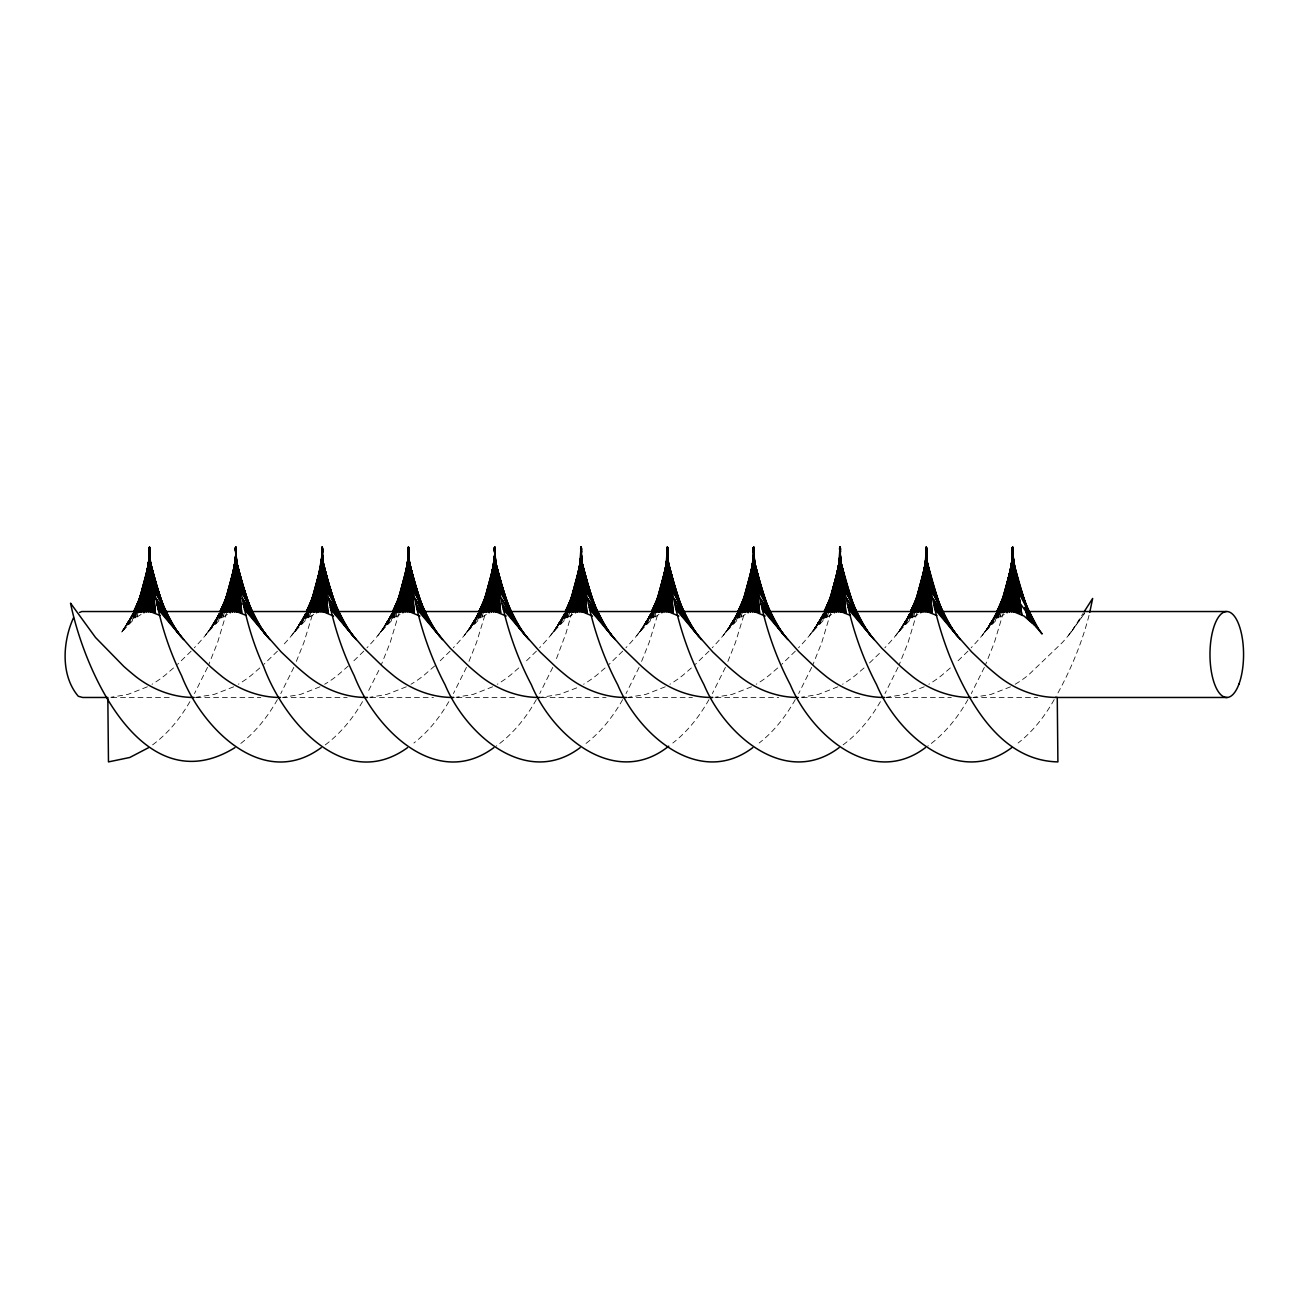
<?xml version="1.0" encoding="UTF-8"?>
<svg xmlns="http://www.w3.org/2000/svg" width="1309" height="1309" viewBox="0 0 1309 1309"><rect width="100%" height="100%" fill="white"/><g stroke="black" fill="none" stroke-linecap="round" stroke-linejoin="round"><path stroke-width="0.75" stroke-dasharray="5 3.75" d="M226.621 612.399L217.589 642.506L208.704 664.71M399.245 612.399L390.213 642.506L381.328 664.71M571.869 612.399L565.979 633.294L555.556 661.094M830.806 612.399L821.774 642.506L812.889 664.71M917.102 612.399L908.086 642.506L899.201 664.71M1003.414 612.399L994.398 642.506L985.513 664.71M136.071 612.907L134.565 618.633L121.737 632.083L133.6 613.316M222.383 612.907L220.877 618.633L208.049 632.083A90.697 22.384 -40.5 0 1 199.213 642.539L194.354 647.791M308.695 612.907L307.19 618.633L294.361 632.083A90.697 22.384 -40.5 0 1 285.526 642.539L282.253 646.139M395.007 612.907L393.502 618.633L380.674 632.083A90.697 22.384 -40.5 0 1 371.838 642.539L366.978 647.791M481.319 612.907L479.814 618.633L466.986 632.083A90.697 22.384 -40.5 0 1 458.15 642.539L453.29 647.791M567.631 612.907L566.126 618.633L553.298 632.083A90.697 22.384 -40.5 0 1 544.462 642.539L539.603 647.791M653.944 612.907L652.438 618.633L639.61 632.083A90.697 22.384 -40.5 0 1 630.774 642.539L625.915 647.791M740.256 612.907L738.751 618.633L725.922 632.083A90.697 22.384 -40.5 0 1 717.087 642.539L712.227 647.791M826.568 612.907L825.063 618.633L812.234 632.083A90.697 22.384 -40.5 0 1 803.399 642.539L798.539 647.791M912.88 612.907L911.375 618.633L898.547 632.083A90.697 22.384 -40.5 0 1 889.711 642.539L884.851 647.791M999.192 612.907L997.687 618.633L984.859 632.083A90.697 22.384 -40.5 0 1 976.023 642.539L971.163 647.791M136.103 612.874L134.565 618.633L142.534 613.463M222.415 612.874L220.877 618.633L228.846 613.463M308.728 612.874L307.19 618.633L315.158 613.463M395.04 612.874L393.502 618.633L401.47 613.463M481.352 612.874L479.814 618.633L487.782 613.463M567.664 612.874L566.126 618.633L574.095 613.463M653.976 612.874L652.438 618.633L660.407 613.463M740.289 612.874L738.751 618.633L746.719 613.463M826.601 612.874L825.063 618.633L833.031 613.463M912.913 612.874L911.375 618.633L919.343 613.463M999.225 612.874L997.687 618.633L1005.656 613.463M312.229 615.361L303.901 642.506L295.016 664.71M484.854 615.361L476.525 642.506L467.64 664.71M657.478 615.361L649.149 642.506L640.265 664.71M743.79 615.361L735.462 642.506L726.577 664.71M1089.039 615.361C1081.643 644.044 1070.026 671.533 1055.545 697.337M135.187 613.659L133.534 619.533L135.367 613.79M221.499 613.659L219.847 619.533L221.679 613.79M307.811 613.659L306.159 619.533L307.991 613.79M394.124 613.659L392.471 619.533L394.304 613.79M480.436 613.659L478.783 619.533L480.599 613.79M566.748 613.659L565.095 619.533L566.912 613.79M653.06 613.659L651.407 619.533L653.224 613.79M739.372 613.659L737.72 619.533L739.536 613.79M825.684 613.659L824.032 619.533L825.848 613.79M911.997 613.659L910.344 619.533L912.16 613.79M998.309 613.659L996.656 619.533L998.472 613.79M134.663 613.267L132.062 620.81L134.827 613.119M220.976 613.267L218.374 620.81L221.139 613.119M307.288 613.267L304.686 620.81L307.451 613.119M393.6 613.267L390.998 620.81L393.764 613.119M479.912 613.267L477.31 620.81L480.076 613.119M566.224 613.267L563.623 620.81L566.388 613.119M652.537 613.267L649.935 620.81L652.7 613.119M738.849 613.267L736.247 620.81L739.012 613.119M825.145 613.267L822.559 620.81L825.324 613.119M911.457 613.267L908.871 620.81L911.637 613.119M997.769 613.267L995.184 620.81L997.933 613.119M133.24 613.954L129.526 623.248L133.469 613.937M219.552 613.954L215.838 623.248L219.781 613.937M305.864 613.954L302.15 623.248L306.077 613.937M392.176 613.954L388.462 623.248L392.389 613.937M478.489 613.954L474.774 623.248L478.701 613.937M564.801 613.954L561.086 623.248L565.013 613.937M651.113 613.954L647.399 623.248L651.326 613.937M737.425 613.954L733.711 623.248L737.638 613.937M823.721 613.954L820.023 623.248L823.95 613.937M910.033 613.954L906.335 623.248L910.262 613.937M996.345 613.954L992.647 623.248L996.574 613.937M132.847 613.381L124.355 628.893L133.142 613.446L128.364 624.458L133.371 613.365L123.291 630.169L133.093 613.217M219.159 613.381L210.667 628.893L219.437 613.446L214.676 624.458L219.683 613.365L209.604 630.169L219.405 613.217M305.472 613.381L296.979 628.893L305.75 613.446L300.988 624.458L305.995 613.365L295.916 630.169L305.717 613.217M391.784 613.381L383.292 628.893L392.062 613.446L387.3 624.458L392.291 613.365L382.228 630.169L392.029 613.217M478.096 613.381L469.604 628.893L478.374 613.446L473.613 624.458L478.603 613.365L468.54 630.169L478.341 613.217M564.408 613.381L555.916 628.893L564.686 613.446L559.925 624.458L564.915 613.365L554.852 630.169L564.654 613.217M650.72 613.381L642.228 628.893L650.998 613.446L646.237 624.458L651.227 613.365L641.165 630.169L650.966 613.217M737.032 613.381L728.54 628.893L737.311 613.446L732.549 624.458L737.54 613.365L727.477 630.169L737.278 613.217M823.345 613.381L814.836 628.893L823.623 613.446L818.861 624.458L823.852 613.365L813.789 630.169L823.59 613.217M909.657 613.381L901.148 628.893L909.935 613.446L905.174 624.458L910.164 613.365L900.101 630.169L909.902 613.217M995.969 613.381L987.461 628.893L996.247 613.446L991.486 624.458L996.476 613.365L986.413 630.169L996.214 613.217M207.526 667.377L194.485 693.574M293.838 667.377L280.797 693.574M466.462 667.377L453.421 693.574M552.774 667.377L539.733 693.574M639.087 667.377L626.046 693.574M725.399 667.377L712.358 693.574M811.711 667.377L798.67 693.574M898.023 667.377L884.982 693.574M984.335 667.377L971.294 693.574M378.841 670.355L367.109 693.574M133.109 613.577L125.893 627.142L133.207 613.365M219.421 613.577L212.205 627.142L219.519 613.365M305.733 613.577L298.517 627.142L305.831 613.365M392.046 613.577L384.83 627.142L392.144 613.365M478.341 613.577L471.142 627.142L478.456 613.365M564.654 613.577L557.438 627.142L564.768 613.365M650.966 613.577L643.75 627.142L651.08 613.365M737.278 613.577L730.062 627.142L737.392 613.365M823.59 613.577L816.374 627.142L823.705 613.365M909.902 613.577L902.686 627.142L910.017 613.365M996.214 613.577L988.999 627.142L996.313 613.365M189.903 701.64C180.282 718.33 167.847 733.645 152.253 745.116M277.426 699.595C267.56 717.054 254.813 733.187 238.565 745.116M362.528 701.64C352.628 718.854 339.685 734.513 323.519 746.163M448.84 701.64C439.775 717.332 428.272 731.846 413.906 743.005M536.346 699.595C526.234 717.577 512.964 734.054 496.144 746.163M622.659 699.595C612.808 717.054 600.062 733.187 583.814 745.116M708.971 699.595C699.661 716.039 687.847 731.371 672.842 743.005M795.283 699.595C785.973 716.039 774.159 731.371 759.155 743.005M880.401 701.64C870.763 718.33 858.328 733.645 842.751 745.116M967.907 699.595C957.795 717.577 944.525 734.054 927.688 746.163M1054.22 699.595C1044.909 716.039 1033.096 731.371 1018.091 743.005M133.027 613.823L122.522 631.134L132.945 614.297M219.339 613.823L208.835 631.134L219.257 614.297M305.651 613.823L295.147 631.134L305.57 614.297M391.964 613.823L381.459 631.134L391.882 614.297M478.276 613.823L467.771 631.134L478.194 614.297M564.588 613.823L554.067 631.134L564.506 614.297M650.9 613.823L640.379 631.134L650.818 614.297M737.212 613.823L726.691 631.134L737.131 614.297M823.525 613.823L813.004 631.134L823.443 614.297M909.837 613.823L899.316 631.134L909.755 614.297M996.149 613.823L985.628 631.134L996.067 614.297M133.813 612.841L122.13 631.609L133.78 613.103M220.125 612.841L208.442 631.609L220.092 613.103M306.437 612.841L294.754 631.609L306.404 613.103M392.749 612.841L381.066 631.609L392.716 613.103M479.061 612.841L467.378 631.609L479.029 613.103M565.373 612.841L553.691 631.609L565.341 613.103M651.686 612.841L640.003 631.609L651.637 613.103M737.998 612.841L726.315 631.609L737.949 613.103M824.31 612.841L812.627 631.609L824.261 613.103M910.622 612.841L898.923 631.609L910.573 613.103M996.934 612.841L985.235 631.609L996.885 613.103M219.912 613.316L208.049 632.083L221.745 612.923M306.224 613.316L294.361 632.083L308.057 612.923M392.536 613.316L380.674 632.083L394.369 612.923M478.849 613.316L466.986 632.083L480.681 612.923M565.161 613.316L553.298 632.083L566.993 612.923M651.473 613.316L639.61 632.083L653.306 612.923M737.785 613.316L725.922 632.083L739.618 612.923M824.097 613.316L812.234 632.083L825.93 612.923M910.409 613.316L898.547 632.083L912.242 612.923M996.722 613.316L984.859 632.083L998.538 612.923M121.737 632.083L133.551 613.577M1015.179 684.231A90.697 76.446 -44.4 0 0 1028.432 675.035L1062.335 642.539A90.697 22.384 -40.5 0 0 1071.171 632.083L1082.985 613.577M1071.171 632.083L1084.85 612.923M205.284 635.503L221.597 613.005M291.596 635.503L307.91 613.005M377.908 635.503L394.222 613.005M464.22 635.503L480.534 613.005M550.533 635.503L566.846 613.005M636.845 635.503L653.158 613.005M723.157 635.503L739.47 613.005M809.469 635.503L825.783 613.005M895.781 635.503L912.095 613.005M982.094 635.503L998.407 613.005M1068.406 635.503L1084.719 613.005M191.13 651.162L177.5 664.367M277.443 651.162L263.813 664.367M363.755 651.162L351.434 663.156M450.067 651.162L437.746 663.156M536.379 651.162L524.058 663.156M622.691 651.162L609.061 664.367M709.003 651.162L695.374 664.367M795.316 651.162L781.686 664.367M967.94 651.162L955.619 663.156M879.419 653.42L869.307 663.156M348.325 665.986L337.935 675.035A90.697 76.446 -44.4 0 1 324.681 684.231M434.637 665.986L424.247 675.035A90.697 76.446 -44.4 0 1 410.993 684.231M173.508 667.966L165.31 675.035A90.697 76.446 -44.4 0 1 152.057 684.231M259.82 667.966L251.623 675.035A90.697 76.446 -44.4 0 1 238.369 684.231M518.757 667.966L510.559 675.035A90.697 76.446 -44.4 0 1 497.305 684.231M605.069 667.966L596.871 675.035A90.697 76.446 -44.4 0 1 583.618 684.231M691.381 667.966L683.183 675.035A90.697 76.446 -44.4 0 1 669.93 684.231M777.693 667.966L769.496 675.035A90.697 76.446 -44.4 0 1 756.242 684.231M864.005 667.966L855.808 675.035A90.697 76.446 -44.4 0 1 842.554 684.231M950.318 667.966L942.12 675.035A90.697 76.446 -44.4 0 1 928.866 684.231M147.377 686.8L127.857 694.424L110.807 697.272M233.689 686.8L214.169 694.424L195.63 697.37M320.001 686.8L300.481 694.424L283.431 697.272M406.314 686.8L386.793 694.424L369.743 697.272M492.626 686.8L473.105 694.424L456.056 697.272M576.745 687.863L559.418 694.424L540.879 697.37M665.25 686.8L645.73 694.424L628.68 697.272M751.562 686.8L732.026 694.424L714.992 697.272M837.875 686.8L818.338 694.424L801.304 697.272M924.187 686.8L904.65 694.424L886.128 697.37M1010.499 686.8L990.962 694.424L973.929 697.272M111.756 697.468L172.575 697.468M196.105 697.468L260.835 697.468M282.417 697.468L347.147 697.468M370.692 697.468L433.459 697.468M457.005 697.468L517.808 697.468M541.353 697.468L606.083 697.468M627.666 697.468L692.396 697.468M715.941 697.468L778.708 697.468M802.253 697.468L863.056 697.468M886.602 697.468L951.332 697.468M972.914 697.468L1037.644 697.468M137.887 612.776L137.02 616.752L137.887 612.759M224.183 612.776L223.332 616.752L224.199 612.759M310.495 612.776L309.644 616.752L310.511 612.759M396.807 612.776L395.956 616.752L396.823 612.759M483.119 612.776L482.268 616.752L483.136 612.759M569.431 612.776L568.564 616.752L569.448 612.759M655.744 612.776L654.876 616.752L655.76 612.759M742.056 612.776L741.189 616.752L742.072 612.759M828.368 612.776L827.501 616.752L828.384 612.759M914.68 612.776L913.813 616.752L914.696 612.759M1000.992 612.776L1000.125 616.752L1001.009 612.759M136.463 613.986L135.514 617.913L136.48 614.003M222.775 613.986L221.826 617.913L222.792 614.003M309.088 613.986L308.139 617.913L309.104 614.003M395.4 613.986L394.451 617.913L395.416 614.003M481.712 613.986L480.747 617.913L481.728 614.003M568.024 613.986L567.059 617.913L568.041 614.003M654.336 613.986L653.371 617.913L654.353 614.003M740.649 613.986L739.683 617.913L740.665 614.003M826.961 613.986L825.995 617.913L826.977 614.003M913.273 613.986L912.308 617.913L913.289 614.003M999.585 613.986L998.62 617.913L999.601 614.003"/><path stroke-width="1.5" d="M159.993 615.459L150.142 611.532A90.697 30.107 -68.1 0 0 148.179 611.663L149.701 547.211L149.88 573.342M246.305 615.459L236.454 611.532A90.697 30.107 -68.1 0 0 234.491 611.663L236.013 547.211L236.275 585.401M333.582 616.064L322.767 611.532A90.697 30.107 -68.1 0 0 320.803 611.663L322.325 547.211L322.668 597.46M408.932 550.107L408.441 547.097L409.079 611.532A90.697 30.107 -68.1 0 0 407.115 611.663L408.637 547.211L409.079 611.532L419.894 616.064M495.227 550.107L494.753 547.097L495.391 611.532A90.697 30.107 -68.1 0 0 493.428 611.663L494.933 547.211L495.391 611.532L506.207 616.064M567.664 612.874L579.478 568.646L581.065 547.097L581.703 611.532A90.697 30.107 -68.1 0 0 579.74 611.663L581.245 547.211L581.703 611.532L592.519 616.064M666.003 567.075L667.377 547.097L668.015 611.532A90.697 30.107 -68.1 0 0 666.052 611.663L667.557 547.211L668.015 611.532L678.831 616.064M752.315 567.075L753.689 547.097L754.328 611.532A90.697 30.107 -68.1 0 0 752.364 611.663L753.869 547.211L754.328 611.532L765.143 616.064M829.726 611.859L839.167 563.034L828.368 612.776L838.922 564.932L827.435 612.023L838.627 567.075L840.002 547.097L840.64 611.532A90.697 30.107 -68.1 0 0 838.676 611.663L840.182 547.211L840.64 611.532L850.49 615.459M916.038 611.859L925.479 563.034L914.68 612.776L925.234 564.932L926.314 547.097L926.952 611.532A90.697 30.107 -68.1 0 0 924.988 611.663L926.494 547.211L926.952 611.532L936.802 615.459M1016.962 582.587L1021.74 614.576L1012.184 549.584L1019.466 613.381L1012.233 548.716L1018.484 612.972L1012.25 548.422L1017.306 612.465L1012.315 547.784L1016.455 612.219L1012.397 547.604L1014.426 611.728L1012.544 547.26L1013.853 611.63L1012.577 547.178L1013.264 611.532A90.697 30.107 -68.1 0 0 1011.301 611.663L1012.806 547.211L1013.264 611.532L1024.08 616.064L1034.126 624.769A90.697 28.553 66.1 0 1 1042.095 633.965L1019.956 603.154L1013.362 562.837L1012.626 547.097L1011.546 564.932L1001.009 612.759L1011.792 563.034L1002.35 611.859M148.179 611.663L149.93 547.964L146.117 612.088L149.995 549.093L143.957 612.808L149.93 551.089L142.779 611.45M234.491 611.663L236.242 547.964L232.429 612.088L236.291 549.093L230.269 612.808L236.242 551.089L229.091 611.45M320.803 611.663L321.343 591.75M321.458 587.774L322.554 547.964L318.742 612.088L322.603 549.093L316.582 612.808L322.554 551.089L315.404 611.45M407.115 611.663L407.77 587.774M407.884 583.798L408.866 547.964L405.054 612.088L408.915 549.093L402.894 612.808L408.866 551.089L401.716 611.45M493.428 611.663L494.131 585.778M494.246 581.801L495.178 547.964L491.366 612.088L495.227 549.093L489.206 612.808L495.178 551.089L488.028 611.45M579.74 611.663L580.558 581.801M580.672 577.825L581.491 547.964L577.678 612.088L581.54 549.093L575.518 612.808L581.491 551.089L574.34 611.45M666.052 611.663L666.919 579.805M667.083 573.849L667.803 547.964L663.99 612.088L667.852 549.093L661.83 612.808L667.803 551.089L660.652 611.45M752.364 611.663L753.346 575.829M753.46 571.853L754.115 547.964L750.302 612.088L754.164 549.093L748.143 612.808L754.115 551.089L746.948 611.45M838.676 611.663L839.707 573.849M839.871 567.877L840.427 547.964L836.615 612.088L840.476 549.093L834.455 612.808L840.427 551.089L833.26 611.45M924.988 611.663L926.134 569.857M926.297 563.884L926.739 547.964L922.927 612.088L926.788 549.093L920.767 612.808L926.739 551.089L919.572 611.45M1011.301 611.663L1012.495 567.877M1012.659 561.905L1013.051 547.964L1009.239 612.088L1013.101 549.093L1007.079 612.808L1013.051 551.089L1005.885 611.45M149.831 552.693L147.672 570.413M236.144 552.693L235.162 561.708M322.456 552.693L312.72 611.188L321.67 560.121L313.587 612.416L322.145 556.047L314.618 611.843L322.309 554.312L315.404 611.483M408.768 552.693L407.983 560.121M495.08 552.693L486.212 612.416L494.769 556.047L487.243 611.843L494.933 554.312L488.028 611.483M142.779 611.483L149.684 554.312L141.977 611.843L149.521 556.047L140.963 612.416L149.046 560.121L139.245 611.761M229.091 611.483L235.996 554.312L228.29 611.843L235.833 556.047L227.275 612.416L235.358 560.121L225.557 611.761M401.716 611.483L408.621 554.312L400.914 611.843L408.457 556.047L399.899 612.416L407.672 562.134L399.032 611.221L407.786 561.708L406.854 568.646M574.34 611.483L581.245 554.312L573.538 611.843L581.081 556.047L572.524 612.416L580.607 560.121L570.806 611.761M660.636 611.483L667.557 554.312L659.851 611.843L667.394 556.047L658.836 612.416L666.919 560.121L657.118 611.761M746.948 611.483L753.869 554.312L746.163 611.843L753.706 556.047L745.148 612.416L753.231 560.121L743.43 611.761M833.26 611.483L840.182 554.312L832.475 611.843L840.018 556.047L831.46 612.416L839.544 560.121L829.742 611.761M919.572 611.483L926.494 554.312L918.787 611.843L926.33 556.047L917.773 612.416L925.856 560.121L916.055 611.761M1005.885 611.483L1012.806 554.312L1005.099 611.843L1012.642 556.047L1004.068 612.416L1012.168 560.121L1002.367 611.761M222.383 612.907L234.753 564.932L224.199 612.759L234.998 563.034L233.984 570.413M308.695 612.907L321.065 564.932L310.511 612.759L321.294 563.034L320.296 570.413M484.494 611.761L494.098 561.708L493.166 568.646M739.929 611.712L752.086 568.646L751.431 573.195M826.241 611.712L838.398 568.646L837.744 573.195M912.553 611.712L924.71 568.646L924.056 573.195M999.192 612.907L1011.252 567.075L1010.368 573.195M492.495 573.195L492.904 570.413M578.807 573.195L579.216 570.413M665.119 573.195L665.528 570.413M494.295 560.121L485.344 611.221L494.098 561.708M311.869 611.761L321.474 561.708M398.181 611.761L407.786 561.708M139.245 611.859L148.686 563.034L137.887 612.776L148.441 564.932L136.071 612.907M225.557 611.859L234.998 563.034M311.869 611.859L321.294 563.034M398.181 611.859L407.606 563.034L396.807 612.776L407.361 564.932L395.007 612.907M484.477 611.859L493.918 563.034L483.119 612.776L493.673 564.932L481.319 612.907M570.789 611.859L580.231 563.034L569.431 612.776L579.985 564.932L567.631 612.907M657.102 611.859L666.543 563.034L655.744 612.776L666.297 564.932L653.944 612.907M743.414 611.859L752.855 563.034L742.056 612.776L752.61 564.932L740.256 612.907M1089.726 612.399L1092.655 598.442L1084.048 611.892M925.234 564.932L912.88 612.907M1011.546 564.932L1000.06 612.023L1011.252 567.075M826.568 612.907L838.627 567.075M136.103 612.874L147.917 568.646L135.743 611.712M222.415 612.874L234.229 568.646L222.055 611.712M308.728 612.874L320.541 568.646L308.368 611.712M395.04 612.874L406.33 570.577M481.352 612.874L492.642 570.577M653.976 612.874L665.79 568.646L653.616 611.712M740.289 612.874L752.086 568.646M826.601 612.874L838.398 568.646M912.913 612.874L924.71 568.646M999.225 612.874L1011.023 568.646L998.865 611.712M394.68 611.712L406.297 570.609M480.992 611.712L492.609 570.609M567.304 611.712L579.478 568.646M135.972 611.876L142.059 592.732M222.285 611.876L228.371 592.732M308.597 611.876L313.473 596.56M317.122 585.074L318.954 579.331L307.926 611.385M394.909 611.876L399.785 596.56M403.434 585.074L405.266 579.331L394.238 611.385M481.221 611.876L486.081 596.56M488.519 588.903L490.351 583.159L480.55 611.385M567.533 611.876L572.393 596.56M573.62 592.732L576.664 583.159L566.862 611.385M653.846 611.876L661.765 586.988M740.763 609.961L748.061 586.988M827.075 609.961L834.373 586.988M913.387 609.961L919.474 590.817M999.078 611.876L1005.787 590.817M135.302 611.385L143.09 588.755M221.614 611.385L232.642 579.331M653.175 611.385L661.601 586.874M739.487 611.385L747.914 586.874M825.799 611.385L834.226 586.874M912.111 611.385L922.485 581.212M998.423 611.385L1008.797 581.212M135.514 611.205L141.716 593.893M221.826 611.205L228.715 591.979M308.139 611.205L316.402 588.134M394.451 611.205L402.714 588.134M480.763 611.205L487.652 591.979M567.075 611.205L573.964 591.979M653.387 611.205L660.276 591.979M739.7 611.205L745.214 595.824M826.012 611.205L832.213 593.893M912.324 611.205L919.9 590.064M998.636 611.205L1006.212 590.064M133.976 612.105L143.63 587.937M220.288 612.105L229.942 587.937M306.601 612.105L316.254 587.937M392.913 612.105L402.567 587.937M479.225 612.105L487.39 591.652M565.537 612.105L573.702 591.652M651.849 612.105L660.75 589.803M738.161 612.105L747.063 589.803M824.474 612.105L833.375 589.803M910.786 612.105L921.176 586.088M997.098 612.105L1007.488 586.088M134.254 612.088L142.125 593.468M220.567 612.088L228.437 593.468M306.879 612.088L313.162 597.199M393.191 612.088L400.259 595.333M479.487 612.088L486.572 595.333M566.601 610.223L572.884 595.333M660.767 591.619L652.111 612.088L655.105 606.901M745.508 595.333L738.423 612.088L740.37 608.62M824.735 612.088L831.82 595.333M911.048 612.088L917.347 597.199M997.36 612.088L1003.659 597.199M133.993 611.647L142.043 593.353M220.305 611.647L228.355 593.353M306.617 611.647L313.865 595.186M392.929 611.647L400.178 595.186M486.49 595.186L479.241 611.647L486.261 597.673L479.127 611.483M572.802 595.186L565.553 611.647L571.689 599.44M660.718 591.521L651.866 611.647L658.002 599.44M745.426 595.186L738.178 611.647L744.314 599.44M831.739 595.186L824.294 611.647M918.051 595.186L910.802 611.647L916.055 601.207L910.688 611.483L915.776 603.056M1004.363 595.186L997.114 611.647L1002.367 601.207L996.983 611.483L1002.089 603.056M149.995 550.107C147.393 537.344 151.844 580.705 152.875 580.378C157.44 613.43 166.816 645.762 181.591 675.706C202.093 728.328 263.109 790.62 321.229 747.652M322.619 550.107C320.018 537.344 324.468 580.705 325.499 580.378C330.064 613.43 339.44 645.762 354.215 675.706C374.718 728.328 435.733 790.62 493.853 747.652M408.048 548.716L414.315 612.972L408.081 548.422L413.12 612.465L408.13 547.784L412.27 612.219L408.212 547.604L410.257 611.728L408.359 547.26L409.668 611.63L408.408 547.178C410.535 594.662 422.84 642.49 445.076 684.771C466.004 734.758 526.431 788.133 580.165 747.652M494.36 548.716L500.627 612.972L494.377 548.422L499.433 612.465L494.442 547.784L498.582 612.219L494.524 547.604L496.569 611.728L494.671 547.26L495.98 611.63L494.72 547.178C496.847 594.662 509.152 642.49 531.389 684.771C552.513 735.969 615.017 789.082 668.752 746.163M580.672 548.716L586.939 612.972L580.689 548.422L585.745 612.465L580.754 547.784L584.894 612.219L580.836 547.604L582.881 611.728L580.983 547.26L582.292 611.63L581.032 547.178C583.159 594.662 595.464 642.49 617.701 684.771C638.628 734.758 699.055 788.133 752.79 747.652M666.985 548.716L673.251 612.972L667.001 548.422L672.057 612.465L667.066 547.784L671.206 612.219L667.148 547.604L669.194 611.728L667.295 547.26L668.604 611.63L667.345 547.178C669.472 594.662 681.776 642.49 704.013 684.771C724.941 734.758 785.367 788.133 839.102 747.652M753.297 548.716L759.564 612.972L753.313 548.422L758.369 612.465L753.379 547.784L757.518 612.219L753.46 547.604L755.506 611.728L753.608 547.26L754.917 611.63L753.657 547.178C755.784 594.662 768.088 642.49 790.325 684.771C811.253 734.758 871.679 788.133 925.414 747.652M839.609 548.716L845.859 612.972L839.625 548.422L844.681 612.465L839.691 547.784L843.83 612.219L839.773 547.604L841.802 611.728L839.92 547.26L841.229 611.63L839.953 547.178C842.096 594.662 854.401 642.49 876.637 684.771C897.565 734.758 957.992 788.133 1011.726 747.652M925.921 548.716L932.172 612.972L925.938 548.422L930.994 612.465L926.003 547.784L930.143 612.219L926.085 547.604L928.114 611.728L926.232 547.26L927.541 611.63L926.265 547.178C927.836 584.534 936.148 622.38 950.138 657.216C969.445 703.44 1001.025 760.66 1057.901 761.903L1057.263 697.468A90.697 78 46.3 0 1 1042.209 696.192C1026.616 693.443 1011.857 686.587 999.356 676.917A90.697 25.493 39.8 0 1 986.953 666.461L971.671 651.931L955.783 633.965A90.697 28.553 66.1 0 0 950.432 627.6L931.321 590.064L953.099 630.66L932.793 598.36L955.783 633.965L933.759 603.678L956.192 634.489L933.873 604.202L956.617 635.012L934.086 605.249L957.468 636.059M134.205 611.516L140.865 596.74M220.517 611.516L227.177 596.74M306.813 611.516L313.489 596.74M393.125 611.516L399.801 596.74M479.438 611.516L486.114 596.74M571.591 598.589L565.75 611.516L570.249 603.024M657.903 598.589L652.062 611.516L656.562 603.024M745.885 594.891L738.374 611.516L742.874 603.024M832.197 594.891L824.686 611.516L829.186 603.024M918.509 594.891L910.999 611.516L915.498 603.024M1004.805 594.891L997.311 611.516L1001.81 603.024M133.845 611.287L142.452 592.993M220.157 611.287L228.764 592.993M306.47 611.287L313.342 596.642M392.765 611.287L399.654 596.642M479.078 611.287L485.966 596.642M565.39 611.287L571.428 598.475M651.702 611.287L659.458 594.81M738.014 611.287L745.77 594.81M824.326 611.287L832.082 594.81M910.639 611.287L918.394 594.81M996.951 611.287L1004.707 594.81M73.484 617.832C62.636 641.737 60.459 675.362 78.295 696.273L82.663 697.468L107.829 697.468L108.467 761.903L129.82 757.469L148.604 747.652M134.86 610.043L141.012 597.673L133.878 611.483M221.172 610.043L227.324 597.673L220.19 611.483M307.484 610.043L311.002 602.974L306.421 611.647M393.796 610.043L397.314 602.974L392.733 611.647M306.502 611.483L310.937 602.794M392.815 611.483L399.916 597.575M571.64 599.309L565.439 611.483L570.528 603.056M657.952 599.309L651.751 611.483L656.84 603.056M744.265 599.309L738.063 611.483L740.207 608.145M829.693 601.06L824.375 611.483L826.519 608.145M223.168 606.476L221.352 609.912L223.315 606.443M311.313 603.024L307.664 609.912L309.628 606.443M397.625 603.024L393.976 609.912L395.94 606.443M483.937 603.024L480.288 609.912L482.252 606.443M134.745 609.929L139.458 601.306M221.057 609.929L225.77 601.306M479.045 611.647L483.757 603.04M565.357 611.647L570.069 603.04M651.669 611.647L656.382 603.04M737.981 611.647L744.592 599.587M910.606 611.647L915.318 603.04M996.902 611.647L1001.63 603.04M307.713 610.01L309.66 606.591M394.025 610.01L395.972 606.591M480.338 610.01L482.285 606.591M566.65 610.01L570.544 603.154M651.98 611.728L656.856 603.154M738.292 611.728L740.239 608.309M824.605 611.728L826.552 608.309M910.917 611.728L915.793 603.154M997.229 611.728L1002.105 603.154M653.322 609.978L655.334 606.607M997.556 611.663L999.569 608.292M394.074 610.354L396.169 606.901M480.387 610.354L482.481 606.901M566.699 610.354L568.793 606.901M565.553 612.628L567.631 609.258M651.866 612.628L653.944 609.258M738.178 612.628L740.256 609.258M234.916 747.652C143.925 803.939 84.823 673.415 70.539 603.154L95.492 637.467L123.848 666.461A90.697 25.493 39.8 0 0 136.234 676.917C148.751 686.587 163.494 693.443 179.104 696.192A90.697 78 46.3 0 0 194.141 697.468M407.541 747.652C344.938 792.959 283.758 721.57 263.633 666.494C250.019 637.27 242.59 605.723 238.156 573.898C237.174 574.176 234 536.854 236.307 550.107M79.538 612.448L81.812 611.532L150.142 611.532L149.962 585.401M367.518 697.419L366.765 697.468A90.697 78 46.3 0 1 351.728 696.192C336.118 693.443 321.376 686.587 308.859 676.917A90.697 25.493 39.8 0 1 296.472 666.461L281.173 651.931L265.285 633.965A90.697 28.553 66.1 0 0 262.602 630.66L242.296 598.36L265.285 633.965L243.261 603.678L265.711 634.489L243.376 604.202L266.136 635.012L243.589 605.249L266.971 636.059M453.83 697.419L453.078 697.468A90.697 78 46.3 0 1 438.04 696.192C422.431 693.443 407.688 686.587 395.171 676.917A90.697 25.493 39.8 0 1 382.768 666.461L363.984 648.266L351.597 633.965A90.697 28.553 66.1 0 0 346.263 627.6M540.142 697.419L539.39 697.468A90.697 78 46.3 0 1 524.353 696.192C508.743 693.443 494 686.587 481.483 676.917A90.697 25.493 39.8 0 1 469.08 666.461L450.296 648.266L437.91 633.965A90.697 28.553 66.1 0 0 432.575 627.6M626.455 697.419L625.702 697.468A90.697 78 46.3 0 1 610.665 696.192C595.055 693.443 580.312 686.587 567.795 676.917A90.697 25.493 39.8 0 1 555.392 666.461L540.11 651.931L524.222 633.965A90.697 28.553 66.1 0 0 518.888 627.6M712.767 697.419L712.014 697.468A90.697 78 46.3 0 1 696.977 696.192C681.367 693.443 666.625 686.587 654.107 676.917A90.697 25.493 39.8 0 1 641.705 666.461L622.92 648.266L610.534 633.965A90.697 28.553 66.1 0 0 605.2 627.6M165.834 611.532L236.454 611.532L236.324 593.452M252.146 611.532L322.767 611.532L322.701 601.486M338.458 611.532L409.079 611.532M422.807 611.532L495.391 611.532M509.119 611.532L581.703 611.532M595.431 611.532L668.015 611.532M681.744 611.532L754.328 611.532M770.019 611.532L844.55 611.532M856.331 611.532L930.863 611.532M942.644 611.532L1017.322 611.532M1027.467 611.532L1226.337 611.532M1057.263 697.468L1227.188 697.468M869.471 633.965L846.481 598.36L866.787 630.66L845.009 590.064L864.12 627.6A90.697 28.553 66.1 0 1 869.471 633.965L881.857 648.266L900.641 666.461A90.697 25.493 39.8 0 0 913.044 676.917C925.545 686.587 940.304 693.443 955.897 696.192A90.697 78 46.3 0 0 970.951 697.468M777.808 627.6A90.697 28.553 66.1 0 1 783.158 633.965L799.046 651.931L814.329 666.461A90.697 25.493 39.8 0 0 826.732 676.917C839.249 686.587 853.992 693.443 869.601 696.192A90.697 78 46.3 0 0 884.639 697.468M691.496 627.6A90.697 28.553 66.1 0 1 696.846 633.965L712.734 651.931L728.017 666.461A90.697 25.493 39.8 0 0 740.419 676.917C752.937 686.587 767.679 693.443 783.289 696.192A90.697 78 46.3 0 0 798.326 697.468M180.658 636.059L157.293 605.249L179.824 635.012L157.064 604.202L179.398 634.489L156.965 603.678L178.973 633.965L155.984 598.36L176.29 630.66A90.697 28.553 66.1 0 1 178.973 633.965L191.359 648.266L210.16 666.461A90.697 25.493 39.8 0 0 222.546 676.917C235.064 686.587 249.806 693.443 265.416 696.192A90.697 78 46.3 0 0 280.453 697.468M934.953 609.405L960.381 639.577M848.641 609.405L874.068 639.577M762.329 609.405L787.773 639.577M676.017 609.405L701.46 639.577M589.704 609.405L615.148 639.577M503.392 609.405L528.836 639.577M417.08 609.405L442.524 639.577M330.768 609.405L356.212 639.577M244.456 609.405L269.899 639.577M158.144 609.405L183.587 639.577M934.528 607.36L958.613 637.467M848.216 607.36L872.301 637.467M761.903 607.36L785.989 637.467M675.591 607.36L699.677 637.467M589.279 607.36L613.365 637.467M502.967 607.36L527.052 637.467M416.655 607.36L440.74 637.467M354.428 637.467L330.343 607.36L353.283 636.059L329.688 604.202M244.03 607.36L268.116 637.467M157.718 607.36L181.804 637.467M871.156 636.059L847.561 604.202M784.844 636.059L761.249 604.202M698.531 636.059L674.937 604.202M612.219 636.059L588.625 604.202M525.907 636.059L502.198 603.678M439.595 636.059L415.886 603.678M847.447 603.678L869.88 634.489M761.134 603.678L783.584 634.489M674.822 603.678L697.272 634.489M588.51 603.678L610.959 634.489M329.573 603.678L352.023 634.489M783.158 633.965L760.169 598.36L780.475 630.66L758.696 590.064L776.908 625.817M696.846 633.965L673.857 598.36L694.163 630.66L672.384 590.064L690.596 625.817M610.534 633.965L587.545 598.36L607.851 630.66L586.072 590.064L603.367 624.017M524.222 633.965L501.232 598.36L521.538 630.66L499.76 590.064L517.055 624.017M437.91 633.965L414.92 598.36L435.226 630.66L413.448 590.064L428.01 618.666M351.597 633.965L328.608 598.36L348.914 630.66L327.135 590.064L341.698 618.666M1039.411 630.66L1017.633 590.064L1036.744 627.6L1016.668 584.37L1034.126 624.769L1015.604 577.923L1032.474 623.133L1014.524 571.068L1026.485 607.049M262.602 630.66L240.823 590.064L255.402 618.666M176.29 630.66L154.511 590.064L166.358 613.299M257.219 622.233L259.035 625.817M168.174 616.883L172.723 625.817M950.432 627.6L930.355 584.37L942.251 611.908M864.12 627.6L844.043 584.37L855.939 611.908M776.973 625.8L757.731 584.37L769.627 611.908M690.661 625.8L671.419 584.37L683.314 611.908M603.514 624L585.107 584.37L597.002 611.908M517.202 624L498.794 584.37L506.73 602.729M430.89 624L412.482 584.37L420.418 602.729M345.412 625.8L326.17 584.37L336.478 608.243M259.117 625.8L239.858 584.37L250.166 608.243M172.804 625.8L153.546 584.37L163.854 608.243M508.317 606.411L510.69 611.908M422.005 606.411L426.767 617.423M338.066 611.908L340.455 617.423M944.853 617.275L929.292 577.923L941.236 609.945M858.54 617.275L842.98 577.923L854.924 609.945M772.228 617.275L756.667 577.923L768.612 609.945M685.916 617.275L670.355 577.923L683.003 611.827M599.604 617.275L584.043 577.923L596.691 611.827M513.292 617.275L497.731 577.923L510.379 611.827M426.979 617.275L411.419 577.923L424.067 611.827M341.404 619.157L325.107 577.923L336.364 608.063M255.091 619.157L238.794 577.923L250.052 608.063M168.779 619.157L152.482 577.923L163.74 608.063M943.511 615.426L928.212 571.068L940.173 607.049M857.199 615.426L841.916 571.068L855.759 612.727M770.886 615.426L755.604 571.068L769.447 612.727M684.574 615.426L669.292 571.068L683.134 612.727M598.262 615.426L582.98 571.068L596.822 612.727M511.95 615.426L496.667 571.068L510.51 612.727M425.638 615.426L410.355 571.068L424.198 612.727M339.326 615.426L324.043 571.068L336.626 608.947M253.013 615.426L237.731 571.068L250.314 608.947M166.03 613.496L151.419 571.068L164.639 610.828M1029.005 614.625L1031.525 622.2L1029.038 614.461M1026.534 606.721L1014.082 568.041L1025.127 604.071M940.86 608.652L927.77 568.041L938.815 604.071M855.791 612.53L841.458 568.041L851.93 602.173M769.479 612.53L755.146 568.041L766.779 605.969M683.167 612.53L668.834 568.041L681.629 609.765M596.855 612.53L582.521 568.041L595.317 609.765M510.543 612.53L496.209 568.041L509.005 609.765M424.231 612.53L409.897 568.041L421.531 605.969M336.675 608.652L323.585 568.041L335.219 605.969M250.363 608.652L237.273 568.041L248.906 605.969M164.672 610.599L150.96 568.041L162.594 605.969M1027.45 611.647L1030.363 621.137L1027.532 611.418M1026.387 607.54L1013.182 561.348L1019.613 586.383M940.075 607.54L926.87 561.348L935.771 596.004M853.763 607.54L840.558 561.348L847.987 590.228M768.023 609.47L754.426 562.837L764.129 598.246M681.711 609.47L668.114 562.837L677.817 598.246M595.399 609.47L581.801 562.837L591.504 598.246M509.086 609.47L495.489 562.837L506.272 602.173M421.645 605.592L409.177 562.837L419.96 602.173M335.333 605.592L322.865 562.837L334.728 606.116M249.021 605.592L236.553 562.837L248.415 606.116M163.281 607.54L150.24 562.837L162.103 606.116M764.26 598.426L754.246 561.348L761.674 590.228M678.995 602.32L667.934 561.348L676.344 594.073M592.682 602.32L581.621 561.348L590.032 594.073M506.37 602.32L495.309 561.348L503.72 594.073M421.122 606.231L408.997 561.348L417.407 594.073M334.809 606.231L322.685 561.348L332.093 597.918M248.497 606.231L236.373 561.348L245.781 597.918M162.185 606.231L150.06 561.348L159.469 597.918M1020.595 590.228L1022.084 596.004M1025.062 607.54L1028.023 619.092L1025.029 607.294M848.968 594.073L850.457 599.849M1013.019 560.121L1022.034 595.497M935.722 595.497L926.707 560.121L933.219 587.986M849.41 595.497L840.394 560.121L845.516 582.014M764.096 599.44L754.082 560.121L761.527 591.963M667.77 560.121L677.784 599.44M581.474 560.121L591.472 599.44M495.162 560.121L505.159 599.44M408.85 560.121L419.845 603.367M331.03 593.533L322.538 560.121L327.185 580.018M236.225 560.121L245.716 597.477M149.913 560.121L159.42 597.477M846.448 585.99L847.839 591.963M328.101 583.994L329.508 589.966M408.621 558.338L415.935 590.064M322.309 558.338L329.623 590.064M1012.201 550.598L1016.373 578.594M321.736 548.716L328.003 612.972L321.769 548.422L326.808 612.465L321.818 547.784L325.957 612.219L321.899 547.604L323.945 611.728L322.047 547.26L323.356 611.63L322.096 547.178L322.767 611.532M235.424 548.716L241.69 612.972L235.456 548.422L240.496 612.465L235.505 547.784L239.645 612.219L235.587 547.604L237.633 611.728L235.735 547.26L237.044 611.63L235.784 547.178L236.454 611.532M149.111 548.716L155.378 612.972L149.144 548.422L154.184 612.465L149.193 547.784L153.333 612.219L149.275 547.604L151.32 611.728L149.422 547.26L150.731 611.63L149.471 547.178L150.142 611.532M1012.61 547.129L1013.559 611.581M926.297 547.129L927.247 611.581M839.985 547.129L840.934 611.581M753.673 547.129L754.622 611.581M667.361 547.129L668.31 611.581M581.049 547.129L581.998 611.581M494.737 547.129L495.686 611.581M408.424 547.129L409.373 611.581M322.112 547.129L323.061 611.581M149.488 547.129L150.437 611.581M1028.989 619.877L1026.289 610.043L1028.989 619.877M1015.228 611.859L1012.397 547.604L1015.228 611.859M928.915 611.859L926.085 547.604L928.915 611.859M842.603 611.859L839.773 547.604L842.603 611.859M756.291 611.859L753.46 547.604L756.291 611.859M669.979 611.859L667.148 547.604L669.979 611.859M583.667 611.859L580.836 547.604L583.667 611.859M497.355 611.859L494.524 547.604L497.355 611.859M411.042 611.859L408.212 547.604L411.042 611.859M324.73 611.859L321.899 547.604L324.73 611.859M238.418 611.859L235.587 547.604L238.418 611.859M152.106 611.859L149.275 547.604L152.106 611.859M236.749 611.581L235.784 547.178L236.749 611.581M1238.936 684.116A42.968 16.788 -90 0 0 1230.705 612.727A42.968 16.788 -90 0 0 1210.661 666.674A42.968 16.788 -90 0 0 1238.936 684.116"/></g></svg>
